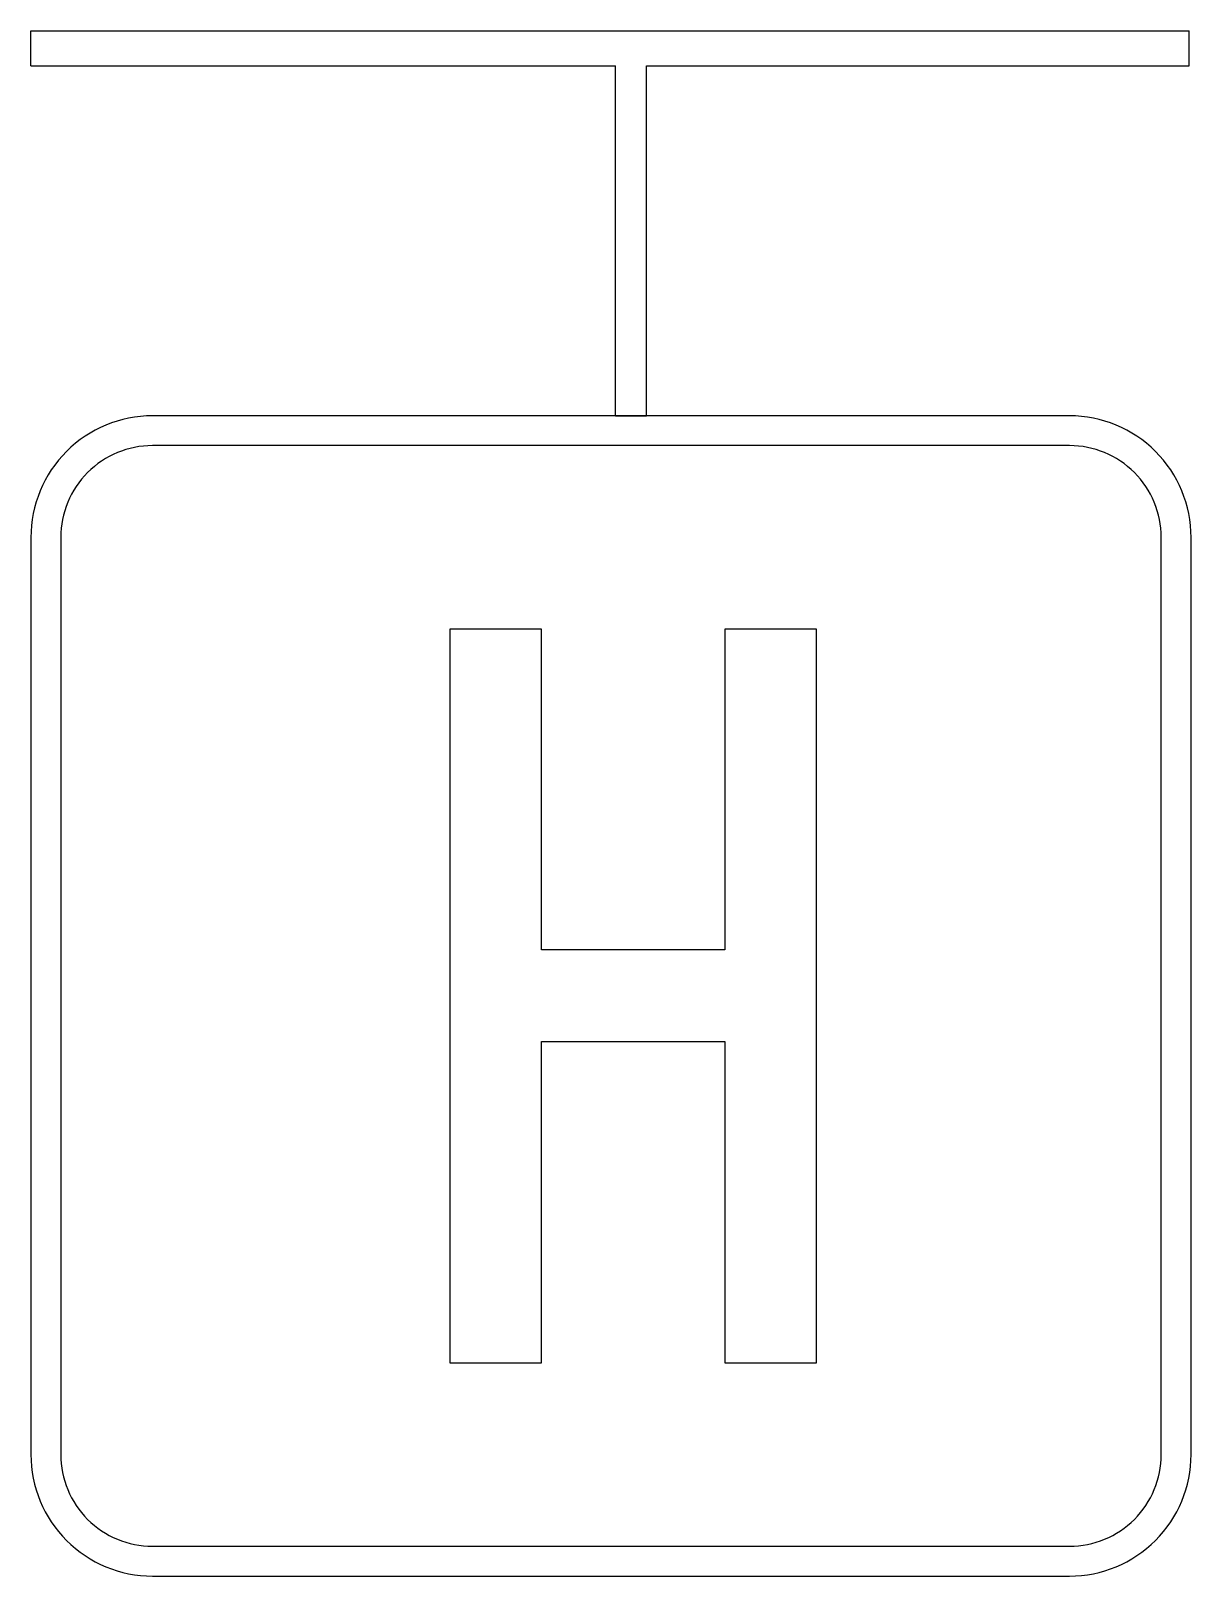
# Model space of a CAD drawing. Extents: x -2.55 to 3.78, y -3.16 to 5.26.
import ezdxf

# ---------------------------------------------------------------- set-up
doc = ezdxf.new("R2010")
doc.units = 0
doc.header["$LTSCALE"] = 0.1
doc.layers.add('VEILIG', color=7, linetype='CONTINUOUS')

msp = doc.modelspace()

# ---------------------------------------------------------------- linework, layer by layer
at = {"layer": 'VEILIG', "color": 0}
for points in [[(-2.5482, 5.0715), (-2.5482, 5.2611)], [(-2.5482, 5.2611), (3.767, 5.2611)], [(3.767, 5.0715), (3.767, 5.2611)], [(-2.5482, 5.0715), (0.6385, 5.0715)], [(0.6385, 3.163), (0.6385, 5.0715)], [(0.8076, 5.0715), (3.767, 5.0715)], [(0.8076, 3.163), (0.8076, 5.0715)], [(0.6385, 3.163), (0.8076, 3.163)]]:
    msp.add_lwpolyline(points, dxfattribs=at)
for points in [[(-2.5482, 2.5), (-2.5482, -2.5, 0.414214), (-1.8852, -3.163), (3.1148, -3.163, 0.414214), (3.7778, -2.5), (3.7778, 2.5, 0.414214), (3.1148, 3.163), (-1.8852, 3.163, 0.414214)], [(-2.3852, 2.5), (-2.3852, -2.5, 0.414214), (-1.8852, -3), (3.1148, -3, 0.414214), (3.6148, -2.5), (3.6148, 2.5, 0.414214), (3.1148, 3), (-1.8852, 3, 0.414214)]]:
    msp.add_lwpolyline(points, format="xyb", close=True, dxfattribs=at)
msp.add_lwpolyline([(-0.2648, 2), (-0.2648, -2), (0.2352, -2), (0.2352, -0.2479), (1.2352, -0.2479), (1.2352, -2), (1.7352, -2), (1.7352, 2), (1.2352, 2), (1.2352, 0.2521), (0.2352, 0.2521), (0.2352, 2)], close=True, dxfattribs=at)

doc.saveas('drawing.dxf')
